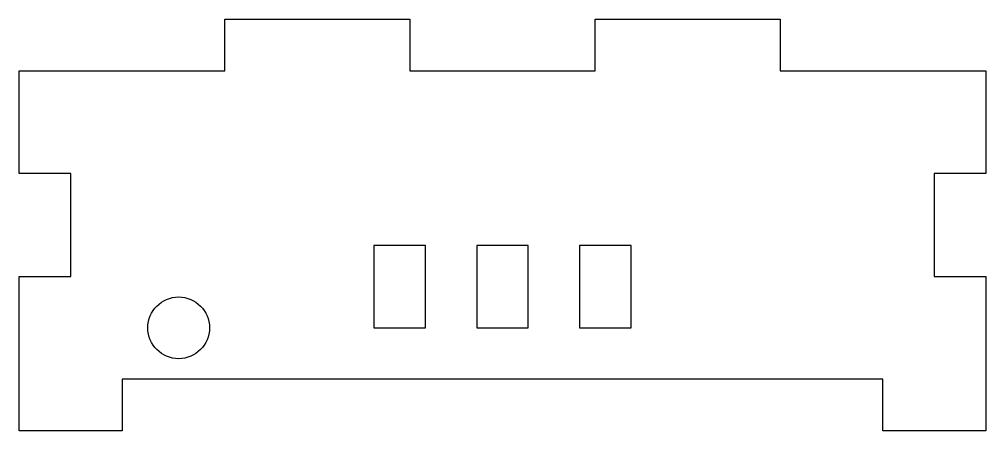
# Model space of a CAD drawing. Header units: millimetres. Extents: x -47 to 47, y 2 to 42.
import ezdxf

# ---------------------------------------------------------------- set-up
doc = ezdxf.new("R2010")
doc.units = ezdxf.units.MM
doc.layers.get('0').update_dxf_attribs({"linetype": 'CONTINUOUS'})

msp = doc.modelspace()

# ---------------------------------------------------------------- linework, layer by layer
for points in [[(47, 2), (37, 2), (37, 7), (-37, 7), (-37, 2), (-47, 2), (-47, 17), (-42, 17), (-42, 27), (-47, 27), (-47, 37), (-27, 37), (-27, 42), (-9, 42), (-9, 37), (9, 37), (9, 42), (27, 42), (27, 37), (47, 37), (47, 27), (42, 27), (42, 17), (47, 17)], [(-12.5, 20), (-12.5, 12), (-7.5, 12), (-7.5, 20)], [(-2.5, 20), (-2.5, 12), (2.5, 12), (2.5, 20)], [(7.5, 20), (7.5, 12), (12.5, 12), (12.5, 20)]]:
    msp.add_lwpolyline(points, close=True)
msp.add_circle((-31.5, 12), 3)

doc.saveas('drawing.dxf')
